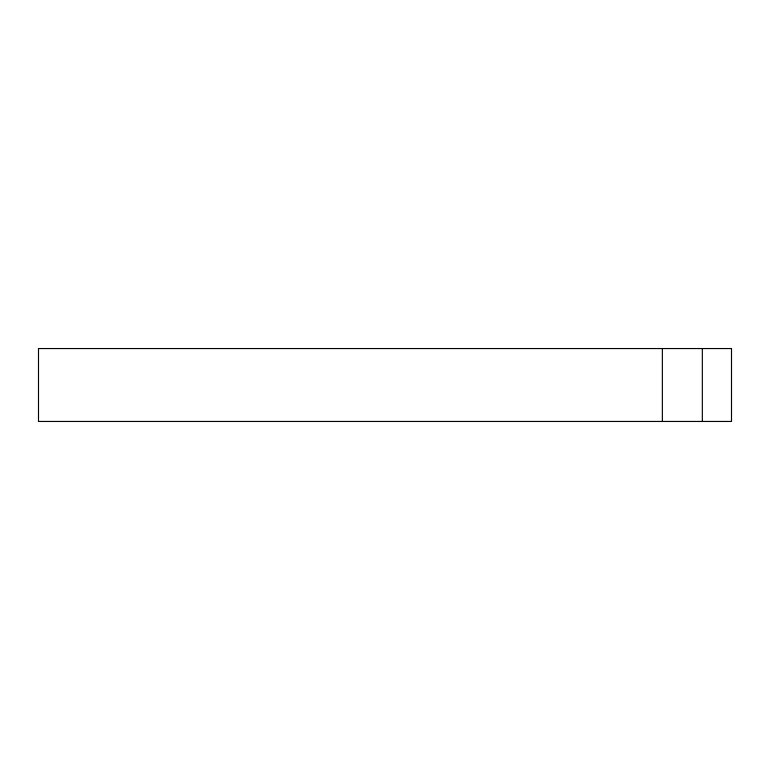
<?xml version="1.0" encoding="UTF-8"?>
<svg xmlns="http://www.w3.org/2000/svg" width="770" height="770" viewBox="0 0 770 770"><rect width="100%" height="100%" fill="white"/><g stroke="black" fill="none" stroke-linecap="round" stroke-linejoin="round"><path stroke-width="1.16" d="M702.336 348.55L702.336 421.45M662.364 348.55L662.364 421.45M731.5 348.55L38.5 348.55L38.5 421.45L731.5 421.45L731.5 348.55"/></g></svg>
